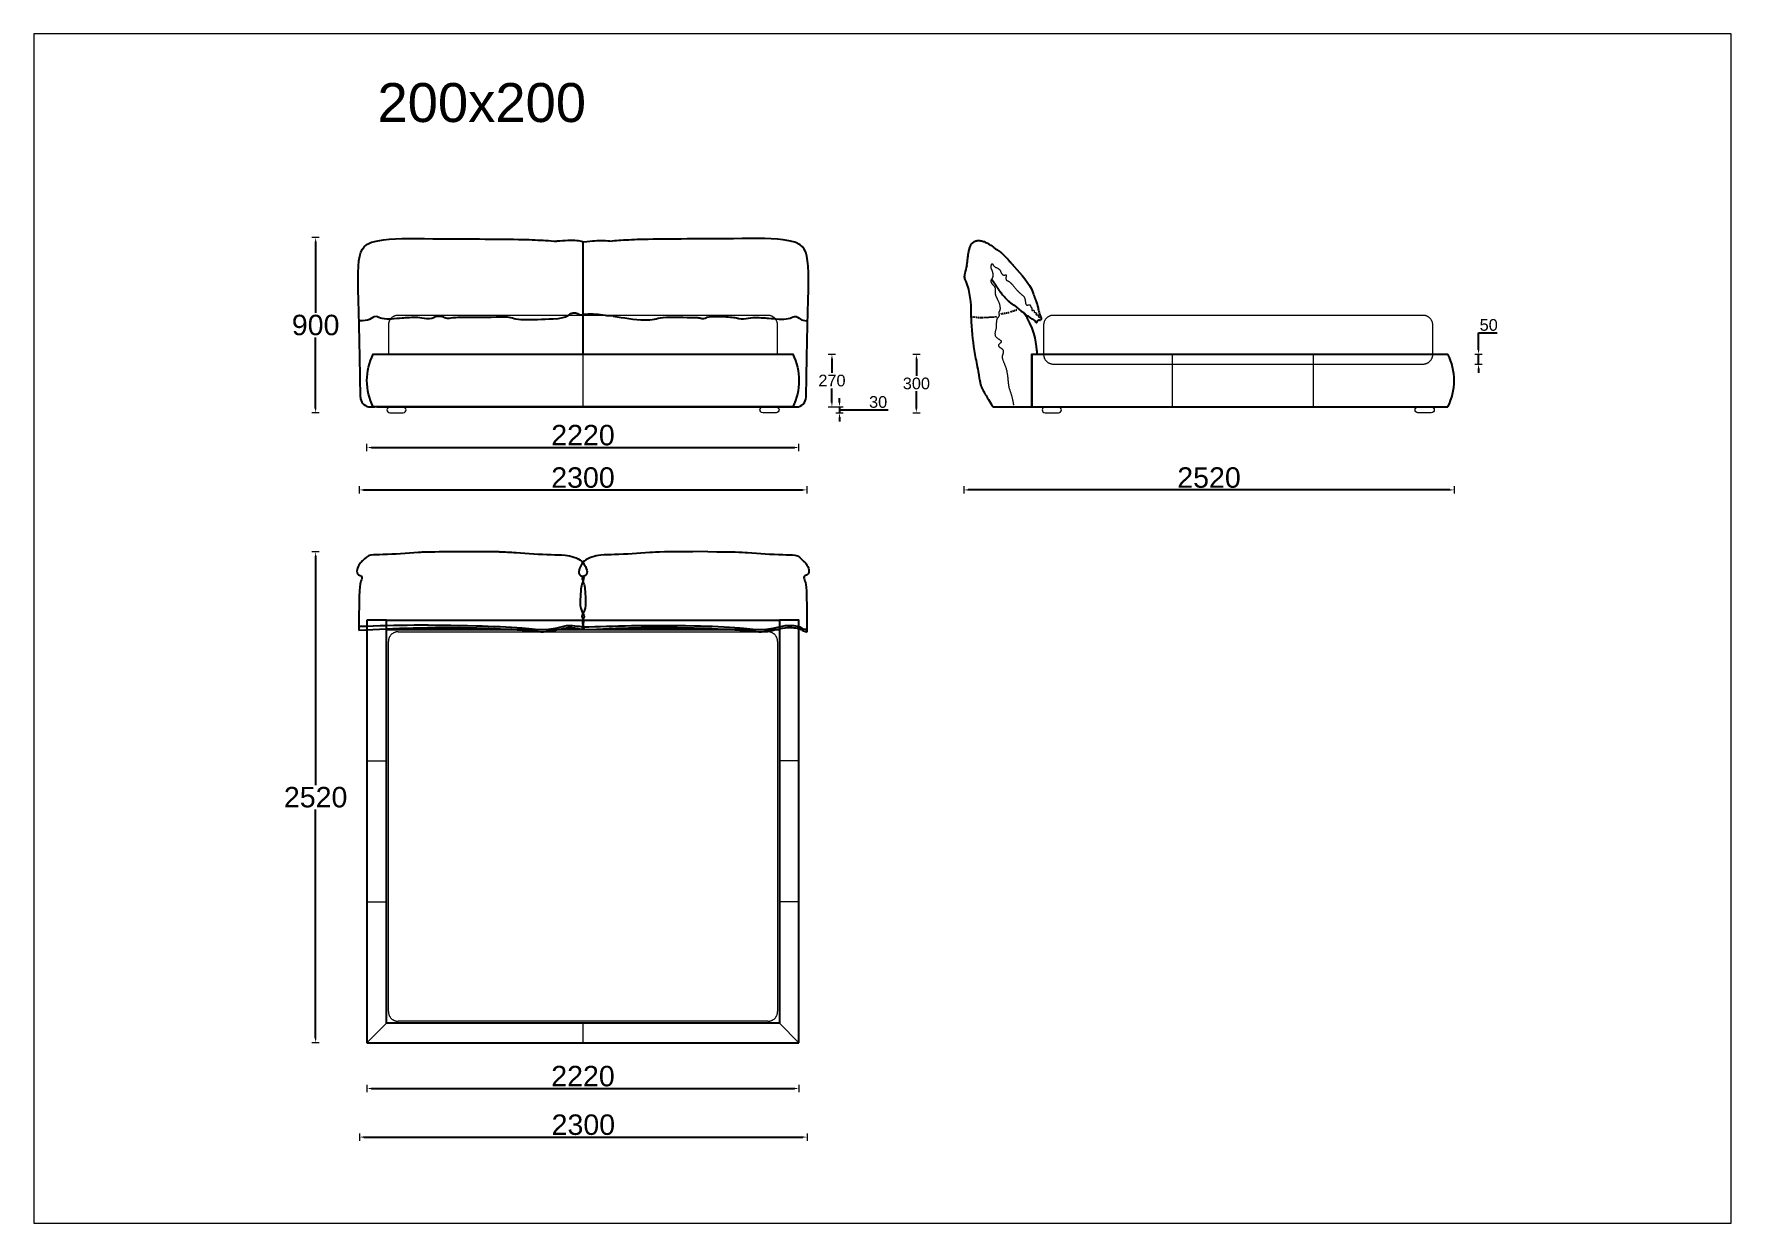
# Paper-space layout '200x200' of a CAD drawing. Header units: millimetres. Extents: x 0 to 291, y 0 to 204.
# The model-space entities are those that its viewports show. They can reach past a viewport. Long polylines and large blocks are cut down to what shows.
import ezdxf

# ---------------------------------------------------------------- set-up
doc = ezdxf.new("R2010")
doc.units = ezdxf.units.MM
doc.header["$MEASUREMENT"] = 0
doc.linetypes.add('NASCOSTA', pattern=[9.525, 6.35, -3.175])
doc.linetypes.add('TRATTEGGIATA', pattern=[19.05, 12.7, -6.35])
doc.layers.add('_ARREDO', color=7, linetype='Continuous')
for name, color, linetype, lineweight in [('_CUCITURE', 8, 'TRATTEGGIATA', 9), ('_MATERASSO', 4, 'Continuous', 9), ('_PIEDINI', 3, 'Continuous', 9), ('_QUOTE', 1, 'Continuous', 9)]:
    doc.layers.add(name, color=color, linetype=linetype, lineweight=lineweight)
doc.styles.get("Standard").update_dxf_attribs({"font": 'arial.ttf'})
doc.dimstyles.new('1_1', dxfattribs={"dimscale": 15, "dimtxt": 4, "dimasz": 1.5, "dimexe": 1.25, "dimexo": 2, "dimtad": 1, "dimtih": 1, "dimtoh": 1, "dimdec": 0, "dimtxsty": 'Standard', "dimcen": 2.5, "dimclrd": 256, "dimclre": 256, "dimclrt": 256, "dimadec": 0, "dimazin": 0, "dimtfac": 1, "dimtdec": 0, "dimtmove": 0, "dimatfit": 3, "dimfxl": 1.25, "dimfxlon": 1, "dimlwe": 0, "dimarcsym": 0})

# ---------------------------------------------------------------- blocks, each defined once
blk = doc.blocks.new('*D25')
at = {"layer": '_QUOTE', "lineweight": 0, "transparency": 16777216}
for p, q in [((7109.9, 7673.2), (7072.4, 7673.2)), ((7109.9, 5152.9), (7072.4, 5152.9))]:
    blk.add_line(p, q, dxfattribs=at)
at = {"layer": '_QUOTE', "lineweight": -2, "transparency": 16777216}
for p, q in [((7091.2, 7650.7), (7091.2, 6476)), ((7091.2, 5175.4), (7091.2, 6350))]:
    blk.add_line(p, q, dxfattribs=at)
at = {"layer": '_QUOTE', "transparency": 16777216}
for points in [[(7087.4, 7650.7), (7094.9, 7650.7), (7091.2, 7673.2)], [(7087.4, 5175.4), (7094.9, 5175.4), (7091.2, 5152.9)]]:
    blk.add_solid(points, dxfattribs=at)
at = {"layer": 'Defpoints', "color": 0, "transparency": 16777216}
for p in [(8034.5, 7673.2), (7091.2, 5152.9), (8034.5, 5152.9)]:
    blk.add_point(p, dxfattribs=at)
at = {"layer": '_QUOTE', "transparency": 16777216, "insert": (7091.2, 6413), "char_height": 105, "attachment_point": 5}
blk.add_mtext('2520', dxfattribs=at)
blk = doc.blocks.new('*D26')
at = {"layer": '_QUOTE', "lineweight": 0, "transparency": 16777216}
for p, q in [((7355, 8190.4), (7355, 8227.9)), ((9575, 8190.4), (9575, 8227.9))]:
    blk.add_line(p, q, dxfattribs=at)
at = {"layer": '_QUOTE', "lineweight": -2, "transparency": 16777216}
blk.add_line((7377.5, 8209.2), (9552.5, 8209.2), dxfattribs=at)
at = {"layer": '_QUOTE', "transparency": 16777216}
for points in [[(7377.5, 8212.9), (7377.5, 8205.4), (7355, 8209.2)], [(9552.5, 8212.9), (9552.5, 8205.4), (9575, 8209.2)]]:
    blk.add_solid(points, dxfattribs=at)
at = {"layer": 'Defpoints', "color": 0, "transparency": 16777216}
for p in [(9575, 8209.2), (7355, 6237.9), (9575, 6237.9)]:
    blk.add_point(p, dxfattribs=at)
at = {"layer": '_QUOTE', "transparency": 16777216, "insert": (8465, 8272.2), "char_height": 105, "attachment_point": 5}
blk.add_mtext('2220', dxfattribs=at)
blk = doc.blocks.new('*D27')
at = {"layer": '_QUOTE', "lineweight": 0, "transparency": 16777216}
for p, q in [((7316.7, 4686.8), (7316.7, 4649.3)), ((9617.1, 4686.8), (9617.1, 4649.3))]:
    blk.add_line(p, q, dxfattribs=at)
at = {"layer": '_QUOTE', "lineweight": -2, "transparency": 16777216}
blk.add_line((7339.2, 4668.1), (9594.6, 4668.1), dxfattribs=at)
at = {"layer": '_QUOTE', "transparency": 16777216}
for points in [[(7339.2, 4671.8), (7339.2, 4664.3), (7316.7, 4668.1)], [(9594.6, 4671.8), (9594.6, 4664.3), (9617.1, 4668.1)]]:
    blk.add_solid(points, dxfattribs=at)
at = {"layer": 'Defpoints', "color": 0, "transparency": 16777216}
for p in [(7316.7, 7404.9), (9617.1, 7274.3), (9617.1, 4668.1)]:
    blk.add_point(p, dxfattribs=at)
at = {"layer": '_QUOTE', "transparency": 16777216, "insert": (8466.9, 4731.1), "char_height": 105, "attachment_point": 5}
blk.add_mtext('2300', dxfattribs=at)
blk = doc.blocks.new('*D28')
at = {"layer": '_QUOTE', "lineweight": 0, "transparency": 16777216}
for p, q in [((7109.9, 9287.6), (7072.4, 9287.6)), ((7109.9, 8387.8), (7072.4, 8387.8))]:
    blk.add_line(p, q, dxfattribs=at)
at = {"layer": '_QUOTE', "lineweight": -2, "transparency": 16777216}
for p, q in [((7091.2, 9265.1), (7091.2, 8900.7)), ((7091.2, 8410.3), (7091.2, 8774.7))]:
    blk.add_line(p, q, dxfattribs=at)
at = {"layer": '_QUOTE', "transparency": 16777216}
for points in [[(7087.4, 9265.1), (7094.9, 9265.1), (7091.2, 9287.6)], [(7087.4, 8410.3), (7094.9, 8410.3), (7091.2, 8387.8)]]:
    blk.add_solid(points, dxfattribs=at)
at = {"layer": 'Defpoints', "color": 0, "transparency": 16777216}
for p in [(7091.2, 9287.6), (7720.9, 9287.6), (7506.8, 8387.8)]:
    blk.add_point(p, dxfattribs=at)
at = {"layer": '_QUOTE', "transparency": 16777216, "insert": (7091.2, 8837.7), "char_height": 105, "attachment_point": 5}
blk.add_mtext('900', dxfattribs=at)
blk = doc.blocks.new('*D29')
at = {"layer": '_QUOTE', "lineweight": 0, "transparency": 16777216}
for p, q in [((10159.4, 8687.8), (10196.9, 8687.8)), ((10159.4, 8387.8), (10196.9, 8387.8))]:
    blk.add_line(p, q, dxfattribs=at)
at = {"layer": '_QUOTE', "lineweight": -2, "transparency": 16777216}
for p, q in [((10178.2, 8665.3), (10178.2, 8577.8)), ((10178.2, 8410.3), (10178.2, 8497.8))]:
    blk.add_line(p, q, dxfattribs=at)
at = {"layer": '_QUOTE', "transparency": 16777216}
for points in [[(10174.4, 8665.3), (10181.9, 8665.3), (10178.2, 8687.8)], [(10174.4, 8410.3), (10181.9, 8410.3), (10178.2, 8387.8)]]:
    blk.add_solid(points, dxfattribs=at)
at = {"layer": 'Defpoints', "color": 0, "transparency": 16777216}
for p in [(9364.7, 8687.8), (9364.7, 8387.8), (10178.2, 8387.8)]:
    blk.add_point(p, dxfattribs=at)
at = {"layer": '_QUOTE', "transparency": 16777216, "insert": (10178.2, 8537.8), "char_height": 60, "attachment_point": 5}
blk.add_mtext('300', dxfattribs=at)
blk = doc.blocks.new('*D30')
at = {"layer": '_QUOTE', "lineweight": 0, "transparency": 16777216}
for p, q in [((9725.5, 8687.8), (9763, 8687.8)), ((9725.5, 8417.8), (9763, 8417.8))]:
    blk.add_line(p, q, dxfattribs=at)
at = {"layer": '_QUOTE', "lineweight": -2, "transparency": 16777216}
for p, q in [((9744.3, 8665.3), (9744.3, 8592.8)), ((9744.3, 8440.3), (9744.3, 8512.8))]:
    blk.add_line(p, q, dxfattribs=at)
at = {"layer": '_QUOTE', "transparency": 16777216}
for points in [[(9740.5, 8665.3), (9748, 8665.3), (9744.3, 8687.8)], [(9740.5, 8440.3), (9748, 8440.3), (9744.3, 8417.8)]]:
    blk.add_solid(points, dxfattribs=at)
at = {"layer": 'Defpoints', "color": 0, "transparency": 16777216}
for p in [(9121.9, 8687.8), (9121.9, 8417.8), (9744.3, 8417.8)]:
    blk.add_point(p, dxfattribs=at)
at = {"layer": '_QUOTE', "transparency": 16777216, "insert": (9744.3, 8552.8), "char_height": 60, "attachment_point": 5}
blk.add_mtext('270', dxfattribs=at)
blk = doc.blocks.new('*D31')
at = {"layer": '_QUOTE', "lineweight": -2, "transparency": 16777216}
for p, q in [((9783.3, 8440.3), (9783.3, 8462.8)), ((9783.3, 8417.8), (9783.3, 8387.8)), ((9783.3, 8417.8), (9783.3, 8387.8)), ((9783.3, 8402.8), (9929.4, 8402.8)), ((9929.4, 8402.8), (10033.8, 8402.8)), ((9783.3, 8365.3), (9783.3, 8342.8))]:
    blk.add_line(p, q, dxfattribs=at)
at = {"layer": '_QUOTE', "lineweight": 0, "transparency": 16777216}
for p, q in [((9764.6, 8417.8), (9802.1, 8417.8)), ((9764.6, 8387.8), (9802.1, 8387.8))]:
    blk.add_line(p, q, dxfattribs=at)
at = {"layer": '_QUOTE', "transparency": 16777216}
for points in [[(9779.6, 8440.3), (9787.1, 8440.3), (9783.3, 8417.8)], [(9779.6, 8365.3), (9787.1, 8365.3), (9783.3, 8387.8)]]:
    blk.add_solid(points, dxfattribs=at)
at = {"layer": 'Defpoints', "color": 0, "transparency": 16777216}
for p in [(9115.2, 8417.8), (9423.1, 8387.8), (9783.3, 8387.8)]:
    blk.add_point(p, dxfattribs=at)
at = {"layer": '_QUOTE', "transparency": 16777216, "insert": (9981.6, 8442.8), "char_height": 60, "attachment_point": 5}
blk.add_mtext('30', dxfattribs=at)
blk = doc.blocks.new('*D32')
at = {"layer": '_QUOTE', "lineweight": -2, "transparency": 16777216}
for p, q in [((13067.1, 8710.3), (13067.1, 8798.4)), ((13067.1, 8798.4), (13162.2, 8798.4)), ((13067.1, 8637.8), (13067.1, 8687.8)), ((13067.1, 8615.3), (13067.1, 8592.8))]:
    blk.add_line(p, q, dxfattribs=at)
at = {"layer": '_QUOTE', "lineweight": 0, "transparency": 16777216}
for p, q in [((13048.3, 8687.8), (13085.8, 8687.8)), ((13048.3, 8637.8), (13085.8, 8637.8))]:
    blk.add_line(p, q, dxfattribs=at)
at = {"layer": '_QUOTE', "transparency": 16777216}
for points in [[(13063.3, 8710.3), (13070.8, 8710.3), (13067.1, 8687.8)], [(13063.3, 8615.3), (13070.8, 8615.3), (13067.1, 8637.8)]]:
    blk.add_solid(points, dxfattribs=at)
at = {"layer": 'Defpoints', "color": 0, "transparency": 16777216}
for p in [(12514.8, 8687.8), (12514.8, 8637.8), (13067.1, 8637.8)]:
    blk.add_point(p, dxfattribs=at)
at = {"layer": '_QUOTE', "transparency": 16777216, "insert": (13119.3, 8838.4), "char_height": 60, "attachment_point": 5}
blk.add_mtext('50', dxfattribs=at)
blk = doc.blocks.new('*D23')
at = {"layer": '_QUOTE', "lineweight": 0, "transparency": 16777216}
for p, q in [((7355, 4936.3), (7355, 4898.8)), ((9575, 4936.3), (9575, 4898.8))]:
    blk.add_line(p, q, dxfattribs=at)
at = {"layer": '_QUOTE', "lineweight": -2, "transparency": 16777216}
blk.add_line((7377.5, 4917.6), (9552.5, 4917.6), dxfattribs=at)
at = {"layer": '_QUOTE', "transparency": 16777216}
for points in [[(7377.5, 4921.3), (7377.5, 4913.8), (7355, 4917.6)], [(9552.5, 4921.3), (9552.5, 4913.8), (9575, 4917.6)]]:
    blk.add_solid(points, dxfattribs=at)
at = {"layer": 'Defpoints', "color": 0, "transparency": 16777216}
for p in [(7355, 6119.3), (9575, 6076.6), (9575, 4917.6)]:
    blk.add_point(p, dxfattribs=at)
at = {"layer": '_QUOTE', "transparency": 16777216, "insert": (8465, 4980.6), "char_height": 105, "attachment_point": 5}
blk.add_mtext('2220', dxfattribs=at)
blk = doc.blocks.new('*D33')
at = {"layer": '_QUOTE', "lineweight": 0, "transparency": 16777216}
for p, q in [((10422.1, 8010.1), (10422.1, 7972.6)), ((12941.9, 8010.1), (12941.9, 7972.6))]:
    blk.add_line(p, q, dxfattribs=at)
at = {"layer": '_QUOTE', "lineweight": -2, "transparency": 16777216}
blk.add_line((12919.4, 7991.4), (10444.6, 7991.4), dxfattribs=at)
at = {"layer": '_QUOTE', "transparency": 16777216}
for points in [[(10444.6, 7995.1), (10444.6, 7987.6), (10422.1, 7991.4)], [(12919.4, 7995.1), (12919.4, 7987.6), (12941.9, 7991.4)]]:
    blk.add_solid(points, dxfattribs=at)
at = {"layer": 'Defpoints', "color": 0, "transparency": 16777216}
for p in [(10422.1, 8808.8), (12941.9, 8552.8), (10422.1, 7991.4)]:
    blk.add_point(p, dxfattribs=at)
at = {"layer": '_QUOTE', "transparency": 16777216, "insert": (11682, 8054.4), "char_height": 105, "attachment_point": 5}
blk.add_mtext('2520', dxfattribs=at)
blk = doc.blocks.new('Sezione testata')
at = {"layer": '_ARREDO', "lineweight": 25}
for points in [[(-13185.4, -19536.9), (-13183.7, -19525.5), (-13183.5, -19523.1), (-13183.3, -19520.4), (-13183, -19517.5), (-13182.6, -19514.1), (-13182.3, -19510.4), (-13181.8, -19506.6), (-13181.5, -19502.6), (-13181, -19498.4), (-13180.3, -19494), (-13179.9, -19489.7), (-13178.4, -19480.5), (-13176.9, -19471.3), (-13176, -19466.6), (-13175, -19462.1), (-13174, -19457.8), (-13173, -19453.5), (-13171.9, -19449.3), (-13170.5, -19445.4), (-13169.3, -19441.8), (-13167.8, -19438.3), (-13166.4, -19435), (-13164.8, -19432), (-13163, -19429.3), (-13161.4, -19426.7), (-13159.6, -19424.3), (-13157.8, -19422.2), (-13156, -19420.3), (-13153.9, -19418.5), (-13152, -19416.9), (-13150, -19415.5), (-13147.8, -19414.2), (-13145.7, -19413.1), (-13143.5, -19412.2), (-13141.4, -19411.3), (-13139.1, -19410.7), (-13137, -19410.2), (-13134.7, -19409.6), (-13132.5, -19409.3), (-13130.2, -19409.1), (-13127.9, -19408.9), (-13125.7, -19408.9), (-13123.4, -19408.9), (-13118.8, -19409.1), (-13114.2, -19409.6), (-13109.7, -19410.6), (-13105.2, -19411.7), (-13100.7, -19413.1), (-13096.3, -19414.6), (-13091.8, -19416.6), (-13087.5, -19418.6), (-13083.3, -19420.6), (-13079.1, -19422.9), (-13074.9, -19425.2), (-13070.8, -19427.8), (-13067, -19430.3), (-13063.1, -19432.8), (-13055.4, -19438.2), (-13048.2, -19443.4), (-13044.7, -19446), (-13041.2, -19448.4), (-13037.9, -19450.9), (-13034.5, -19453.2), (-13031.3, -19455.4), (-13028, -19457.3), (-13024.9, -19459.3), (-13023.2, -19460.3), (-13021.6, -19461.2), (-13019.6, -19462.5), (-13018.6, -19463.3), (-13017.6, -19464.1), (-13016.4, -19464.8), (-13015.2, -19465.7), (-13013.8, -19466.8), (-13012.5, -19468.1), (-13011.1, -19469.3), (-13009.5, -19470.7), (-13007.6, -19472.3), (-13005.9, -19474), (-13004, -19475.9), (-13001.8, -19477.8), (-12999.6, -19480.1), (-12997.2, -19482.5), (-12994.7, -19485.1), (-12992.1, -19487.8), (-12989.2, -19490.8), (-12986.1, -19494.2), (-12982.9, -19497.6), (-12979.4, -19501.2), (-12977.6, -19503.3), (-12975.8, -19505.3), (-12974, -19507.4), (-12972.1, -19509.6), (-12970.1, -19511.8), (-12968, -19514.1), (-12965.8, -19516.4), (-12963.7, -19518.8), (-12961.6, -19521.3), (-12959.2, -19523.9), (-12957, -19526.6), (-12954.5, -19529.3), (-12952.1, -19532.1), (-12949.6, -19534.9), (-12946.9, -19538), (-12944.4, -19540.9), (-12943.1, -19542.5)], [(-13185.4, -19536.9), (-13186.5, -19539.9), (-13187.4, -19542.7), (-13189, -19548), (-13191.3, -19557.9), (-13194.2, -19568.3), (-13196.9, -19578.9), (-13198, -19584.2), (-13198.7, -19589.5), (-13198.9, -19594.7), (-13198.3, -19599.6), (-13197.2, -19604.7), (-13195.4, -19609.5), (-13191.4, -19619.1), (-13187.6, -19628.9), (-13184, -19639), (-13180.9, -19649.1), (-13178.2, -19659.5), (-13175.7, -19669.9), (-13173.5, -19680.3), (-13171.6, -19690.7), (-13170.1, -19701.2), (-13168.9, -19711.7), (-13167.8, -19722.2), (-13166.2, -19743.1), (-13165.3, -19764.2), (-13164.6, -19785.1), (-13163, -19827.2), (-13162.1, -19848.3), (-13160.7, -19869.6), (-13158.8, -19890.7), (-13156.6, -19911.7), (-13154.1, -19932.5), (-13151.2, -19953), (-13148.1, -19973.5), (-13144.5, -19993.7), (-13140.7, -20014.4), (-13138.6, -20025), (-13136.6, -20035.9), (-13132.2, -20058.1), (-13130.1, -20069), (-13128.1, -20079.4), (-13127.2, -20084.3), (-13126.4, -20088.7), (-13125.8, -20093), (-13125, -20097), (-13124.4, -20100.5), (-13123.9, -20103.9), (-13123.5, -20106.6), (-13123.3, -20108.8), (-13122.9, -20110.8), (-13122.7, -20113), (-13122.3, -20114.6), (-13122.2, -20116.4), (-13121.8, -20118.4), (-13121.3, -20121), (-13120.6, -20123.9), (-13119.8, -20127.5), (-13119, -20131.9), (-13117.9, -20136.8), (-13116.8, -20142.3), (-13116, -20145.6), (-13115.3, -20148.9), (-13114.3, -20152.5), (-13113.6, -20154.7), (-13113, -20157.3), (-13111.6, -20160.6), (-13110.7, -20162.5), (-13109.6, -20164.7), (-13108.5, -20167.1), (-13107.1, -20169.9), (-13105.5, -20172.9), (-13103.7, -20176.2), (-13101.8, -20179.8), (-13099.4, -20183.9), (-13096.7, -20188.4), (-13093.8, -20193.4), (-13090.9, -20198.7), (-13087.2, -20204.5), (-13083.5, -20211), (-13079.3, -20217.8), (-13074.8, -20225.1), (-13069.9, -20233), (-13064.6, -20241.6), (-13058.8, -20250.8), (-13052.6, -20260.6), (-13051, -20263.2), (-12851.6, -20263.2)], [(-13058.5, -19605.6), (-13044.4, -19627.9), (-13043, -19629.7), (-13042, -19631.6), (-13040.8, -19633.5), (-13039.7, -19635.2), (-13038.5, -19636.9), (-13037.4, -19638.5), (-13036.5, -19640.2), (-13035.4, -19641.8), (-13034.5, -19643.2), (-13033.5, -19644.7), (-13032.6, -19646.2), (-13031.6, -19647.5), (-13030.8, -19648.8), (-13029.2, -19651.3), (-13027.6, -19653.8), (-13026.1, -19655.9), (-13024.7, -19657.9), (-13023.4, -19660), (-13022.1, -19661.6), (-13021, -19663.3), (-13019.9, -19664.9), (-13018.8, -19666.4), (-13018, -19667.7), (-13017, -19669), (-13016.3, -19670.1), (-13015.3, -19671.3), (-13014.6, -19672.2), (-13013.9, -19673.3), (-13013.2, -19674.2), (-13012.5, -19675.1), (-13011.3, -19676.6), (-13010, -19678.2), (-13007.6, -19681.3), (-13002.6, -19687.2), (-12997.8, -19693.1), (-12992.7, -19698.8), (-12990.2, -19701.8), (-12987.5, -19704.7), (-12984.9, -19707.4), (-12982.3, -19710.2), (-12979.5, -19712.8), (-12976.7, -19715.5), (-12973.7, -19718.1), (-12970.8, -19720.7), (-12967.9, -19723.2), (-12965, -19725.6), (-12961.9, -19728), (-12958.7, -19730.2), (-12955.7, -19732.6), (-12952.5, -19734.7), (-12949.2, -19736.7), (-12946, -19738.8), (-12942.5, -19740.7), (-12906.1, -19772), (-12899.1, -19775.4), (-12897.5, -19776.4), (-12895.8, -19777.3), (-12894.3, -19778.5), (-12892.7, -19779.7), (-12891.5, -19781.2), (-12890.2, -19782.7), (-12887.7, -19785.8), (-12886.6, -19787.3), (-12885.2, -19788.8), (-12884, -19790.1), (-12883.2, -19790.8), (-12882.5, -19791.3), (-12881.7, -19791.9), (-12880.9, -19792.5), (-12880.1, -19792.7), (-12879.3, -19793.3), (-12877.4, -19793.9), (-12875.7, -19794.5), (-12873.8, -19795.2), (-12872, -19795.9), (-12870.2, -19796.7), (-12869.3, -19797.1), (-12868.6, -19797.6), (-12867.1, -19798.7), (-12865.5, -19800), (-12862.7, -19802.7), (-12861.4, -19804), (-12859.8, -19805.2), (-12858.3, -19806.3), (-12856.6, -19807.5), (-12854.9, -19808.5), (-12853.1, -19809.4), (-12849.7, -19811.1), (-12847.9, -19811.8), (-12846.3, -19812.6), (-12844.9, -19813.6), (-12843.3, -19814.4), (-12841.9, -19815.7), (-12840.4, -19816.9), (-12839.6, -19817.6), (-12838.9, -19818.3), (-12838.1, -19819.1), (-12837.2, -19820), (-12835.6, -19821.9), (-12834, -19824), (-12832.2, -19825.9), (-12831.3, -19826.9), (-12830.5, -19827.6), (-12829.9, -19828.4), (-12829.1, -19829), (-12828.4, -19829.6), (-12827.7, -19829.7), (-12827.5, -19829.8), (-12827.1, -19829.9), (-12826.9, -19830), (-12826.5, -19829.9), (-12826.4, -19829.7), (-12826.1, -19829.6), (-12826, -19829.3), (-12825.7, -19829), (-12825.4, -19828.2), (-12825.1, -19827.3), (-12824.9, -19826.3), (-12824.7, -19825.3), (-12824.2, -19824.4), (-12823.8, -19823.3), (-12823.2, -19822.3), (-12822.7, -19821.4), (-12822.1, -19820.6), (-12821.4, -19819.8), (-12820.5, -19819.2), (-12819.7, -19818.5), (-12818.9, -19818.1), (-12818, -19817.6), (-12816.1, -19816.9), (-12815.2, -19816.8), (-12814.2, -19816.9), (-12813.3, -19816.8), (-12812.3, -19817), (-12811.3, -19817.1), (-12810.3, -19817.3), (-12808.2, -19817.7)], [(-12846.7, -19676), (-12844.9, -19681.5), (-12843.6, -19684.9), (-12841.4, -19691.5), (-12840.1, -19694.7), (-12838.9, -19697.9), (-12837.7, -19700.9), (-12836.4, -19704.1), (-12835.2, -19707.1), (-12834, -19710.1), (-12832.9, -19713), (-12831.8, -19715.8), (-12830.6, -19718.6), (-12829.5, -19721.5), (-12825.8, -19732.6), (-12825, -19735.4), (-12824.3, -19738.2), (-12822.9, -19743.6), (-12821.4, -19749.1), (-12820.7, -19751.9), (-12820.1, -19754.8), (-12818.7, -19760.7), (-12817.3, -19766.7), (-12815.8, -19772.7), (-12814.4, -19778.8), (-12812.9, -19785), (-12811.4, -19791.1), (-12804.2, -19808.2)]]:
    blk.add_lwpolyline(points, dxfattribs=at)
at = {"layer": '_ARREDO'}
blk.add_lwpolyline([(-12851.6, -20263.2), (-12851.6, -19993.2), (-12823.5, -19993.2)], dxfattribs=at)
for points in [[(-12943.1, -19542.5), (-12907.3, -19584.1), (-12864, -19624), (-12846.7, -19676)], [(-12804.2, -19808.2), (-12802.8, -19811.4), (-12804.9, -19818.5), (-12808.2, -19817.7)]]:
    blk.add_open_spline(points, degree=3, dxfattribs=at)
at = {"layer": '_ARREDO', "lineweight": 25}
blk.add_open_spline([(-12823.5, -19993.2), (-12824.2, -19986.4), (-12825, -19979.5), (-12825.8, -19972.7), (-12825.8, -19972.7), (-12825.8, -19972.7), (-12825.8, -19972.7), (-12831.6, -19921.4), (-12839.3, -19854.5), (-12895, -19777.9)], degree=3, knots=[-19.746579, -19.746579, -19.746579, -19.746579, -0.0005, -0.0005, -0.0005, 0, 0, 0, 200.280771, 200.280771, 200.280771, 200.280771], dxfattribs=at)
at = {"layer": '_CUCITURE', "lineweight": 25}
for points in [[(-13011.8, -19785), (-13006.7, -19784.3)], [(-13003.6, -19783.8), (-12997.1, -19782.8)], [(-12994, -19782.3), (-12991.7, -19782.1), (-12987.7, -19781.3)], [(-12984.6, -19780.8), (-12982, -19780.4), (-12978.2, -19779.6)], [(-12975.1, -19779.1), (-12972, -19778.4), (-12968.9, -19777.7)], [(-12961.1, -19774.2), (-12954.9, -19772.1)], [(-12951.9, -19771.2), (-12946.8, -19769.6)], [(-12943.7, -19768.9), (-12940.2, -19768.1), (-12937.5, -19767.2)], [(-12934.4, -19766.5), (-12930.5, -19765.3), (-12928.5, -19764.7)], [(-13151.2, -19802.1), (-13156.4, -19801.4)], [(-13141.6, -19803.5), (-13148, -19802.5)], [(-13132.2, -19804.7), (-13136.3, -19804.2), (-13138.4, -19803.9)], [(-13122.7, -19805.5), (-13126.3, -19805.4), (-13129, -19804.9)], [(-13113.1, -19806), (-13116.3, -19805.8), (-13119.5, -19805.7)], [(-13103.4, -19806.1), (-13106.1, -19806.1), (-13110, -19806)], [(-13044, -19801.6), (-13046.2, -19801.8), (-13100.3, -19806)], [(-13034.3, -19801.5), (-13040.8, -19801.6)]]:
    blk.add_lwpolyline(points, dxfattribs=at)
at = {"layer": '_CUCITURE'}
blk.add_spline([(-12944.6, -20254), (-12953.1, -20211.4), (-12968.3, -20162.2), (-12974.3, -20113.5), (-12989.9, -20046.1), (-13001.8, -19998.9), (-12997.3, -19975.3), (-13002.4, -19967.7), (-13019.2, -19954.9), (-13020.7, -19943.4), (-13008, -19929.5), (-13032.8, -19907.2), (-13034.3, -19858.4), (-13032.6, -19828.2), (-13026.9, -19806.2), (-13018.7, -19794), (-13020.6, -19780.3), (-13015.4, -19767.2), (-13014.2, -19749.7), (-13028.8, -19708.6), (-13039, -19678.9), (-13039.3, -19653.1), (-13058, -19627.2), (-13060.8, -19613.2), (-13053.3, -19600.4), (-13050.5, -19586.9), (-13055.6, -19563.6), (-13060.9, -19543), (-13055.6, -19527.7), (-13049.4, -19536.5), (-13031.2, -19549), (-13014.2, -19563.6), (-12996.4, -19586.5), (-12984.6, -19585.8), (-12984.9, -19606.7), (-12970.8, -19618.8), (-12948.4, -19639.8), (-12909.9, -19681.5), (-12887.1, -19709.5), (-12876.1, -19740.5), (-12861.5, -19739.5), (-12856.2, -19751.2), (-12851.2, -19757.5), (-12851.2, -19767.6), (-12842, -19767.2), (-12839.2, -19777.2), (-12828.6, -19780.9), (-12830.5, -19789), (-12820, -19790.4), (-12818.1, -19799.9), (-12808.1, -19805.2), (-12804.8, -19814.4)], degree=3, dxfattribs=at)
blk = doc.blocks.new('*D24')
at = {"layer": '_QUOTE', "lineweight": 0, "transparency": 16777216}
for p, q in [((7314.8, 8010.1), (7314.8, 7972.6)), ((9615.2, 8010.1), (9615.2, 7972.6))]:
    blk.add_line(p, q, dxfattribs=at)
at = {"layer": '_QUOTE', "lineweight": -2, "transparency": 16777216}
blk.add_line((7337.3, 7991.4), (9592.7, 7991.4), dxfattribs=at)
at = {"layer": '_QUOTE', "transparency": 16777216}
for points in [[(7337.3, 7995.1), (7337.3, 7987.6), (7314.8, 7991.4)], [(9592.7, 7995.1), (9592.7, 7987.6), (9615.2, 7991.4)]]:
    blk.add_solid(points, dxfattribs=at)
at = {"layer": 'Defpoints', "color": 0, "transparency": 16777216}
for p in [(7314.8, 9183.1), (9615.2, 9052.5), (9615.2, 7991.4)]:
    blk.add_point(p, dxfattribs=at)
at = {"layer": '_QUOTE', "transparency": 16777216, "insert": (8465, 8054.4), "char_height": 105, "attachment_point": 5}
blk.add_mtext('2300', dxfattribs=at)

msp = doc.modelspace()

# ---------------------------------------------------------------- linework, layer by layer
at = {"layer": '_ARREDO', "color": 0}
for p, q in [((8463.6, 9265.4), (8464.2, 8687.8)), ((8463.6, 9265.4), (8464.2, 8687.8)), ((8465.9, 8687.8), (8465.8, 9264.8)), ((7363, 8417.8), (7395.9, 8417.8)), ((7405, 8417.8), (9575, 8417.8))]:
    msp.add_line(p, q, dxfattribs=at)
at = {"layer": '_ARREDO'}
msp.add_line((10771.9, 8417.8), (12909.6, 8417.8), dxfattribs=at)
msp.add_lwpolyline([(9542.7, 8417.8), (7387.2, 8417.8, -0.238729), (7387.2, 8687.8), (9542.7, 8687.8, -0.238729)], format="xyb", close=True, dxfattribs=at)
for points in [[(10771.9, 8417.8), (10771.9, 8687.8)], [(10771.9, 8687.8), (10771.9, 8417.8)], [(10771.9, 8687.8), (12909.6, 8687.8)], [(9542.7, 8417.8), (9561.6, 8417.9)], [(7355, 7322.9), (7355, 5152.9)], [(7455, 5252.9), (7455, 7322.9), (7355, 7322.9)], [(9575, 5152.9), (9575, 7322.9), (9475, 7322.9), (9475, 5252.9)], [(9475, 5252.9), (7455, 5252.9)], [(7355, 5152.9), (9575, 5152.9)]]:
    msp.add_lwpolyline(points, dxfattribs=at)
msp.add_lwpolyline([(12909.6, 8417.8), (12909.6, 8417.8, 0.238729), (12909.6, 8687.8, 0.238729)], format="xyb", dxfattribs=at)
msp.add_lwpolyline([(7455, 7272.9), (7455, 7322.9), (9475, 7322.9), (9475, 7272.9)], close=True, dxfattribs=at)
at = {"layer": '_ARREDO', "color": 0}
for centre, radius, start, end in [((7373.4, 8468.7), 51.9, 181.44473, 258.3601), ((9561.6, 8467.9), 50, 270.04276, 359.40329)]:
    msp.add_arc(centre, radius, start, end, dxfattribs=at)
for points, knots in [([(7321.6, 8467.3), (7315.9, 9065.5), (7277.2, 9235.6), (7461.2, 9287.2), (7671.2, 9278.8), (8099.4, 9281.1), (8256.6, 9273.9), (8311.5, 9269.7), (8330.7, 9268.9)], [0.97874, 0.97874, 0.97874, 0.97874, 33.87459, 41.444807, 67.800101, 98.55114, 109.295887, 115.063562, 115.063562, 115.063562, 115.063562]), ([(8464.9, 9264.8), (8455.1, 9267.4), (8418.9, 9275.9), (8372.1, 9270.6), (8330.7, 9268.9)], [141.247301, 141.247301, 141.247301, 141.247301, 145.493894, 156.0179, 156.0179, 156.0179, 156.0179]), ([(8464.9, 9264.8), (8496.1, 9267.4), (8541, 9275.2), (8584.3, 9271.3), (8615.1, 9269.5)], [142.576049, 142.576049, 142.576049, 142.576049, 146.822642, 156.169675, 156.169675, 156.169675, 156.169675]), ([(9611.6, 8467.3), (9617.2, 9065.5), (9655.9, 9235.6), (9472, 9287.2), (9261.9, 9278.8), (8833.8, 9281.1), (8680.8, 9274.1), (8630.1, 9270.4), (8615.1, 9269.5)], [0.978652, 0.978652, 0.978652, 0.978652, 33.87459, 41.444807, 67.800101, 98.55114, 109.295887, 113.789424, 113.789424, 113.789424, 113.789424]), ([(8580.6, 8886.6), (8546.4, 8891.9), (8509.5, 8896), (8469.1, 8891.7), (8465, 8891.6)], [99.121874, 99.121874, 99.121874, 99.121874, 109.465772, 110.6844, 110.6844, 110.6844, 110.6844]), ([(9106.8, 7674.7), (8877.7, 7673.8), (8782.6, 7669.8), (8663.6, 7657.6), (8550.6, 7659.8), (8491.1, 7643.1), (8466.8, 7622.7), (8464.7, 7620.7)], [1302.922883, 1302.922883, 1302.922883, 1302.922883, 1427.9085, 1645.520083, 1731.152126, 1839.404734, 1850.000893, 1850.000893, 1850.000893, 1850.000893]), ([(9106.8, 7674.7), (9241.4, 7673.8), (9336.5, 7669.8), (9455.5, 7657.6), (9568.5, 7659.8), (9581.7, 7642.1), (9620.8, 7605.8), (9636.7, 7557.1), (9594.9, 7549), (9611.3, 7511.2), (9615.1, 7489.7), (9616.1, 7263.1)], [1302.922883, 1302.922883, 1302.922883, 1302.922883, 1427.9085, 1645.520083, 1731.152126, 1839.404734, 1862.672187, 1931.372978, 1952.584466, 1981.71284, 2043.327416, 2043.327416, 2043.327416, 2043.327416]), ([(8034.5, 7674.2), (7676.4, 7673.3), (7587.1, 7669.2), (7473.9, 7657.6), (7360.9, 7659.8), (7347.8, 7642.1), (7308.7, 7605.8), (7292.7, 7557.1), (7334.6, 7549), (7319.1, 7513.4), (7314.9, 7492.9), (7313, 7271.6)], [1323.899986, 1323.899986, 1323.899986, 1323.899986, 1427.9085, 1645.520083, 1731.152126, 1839.404734, 1862.672187, 1931.372978, 1952.584466, 1981.71284, 2036.703079, 2036.703079, 2036.703079, 2036.703079]), ([(8034.5, 7674.2), (8063.4, 7673.3), (8152.6, 7669.2), (8265.8, 7657.6), (8378.9, 7659.8), (8438.3, 7643.1), (8462.6, 7622.7), (8464.7, 7620.7)], [1323.899986, 1323.899986, 1323.899986, 1323.899986, 1427.9085, 1645.520083, 1731.152126, 1839.404734, 1850.000893, 1850.000893, 1850.000893, 1850.000893]), ([(7313, 7271.6), (7506.9, 7281.3), (7712.5, 7291), (8154.1, 7275), (8255.6, 7259.1), (8328.9, 7270.2), (8394.1, 7289.3), (8424.3, 7282.2), (8460.6, 7274.5), (8466.3, 7273.9)], [9.23544, 9.23544, 9.23544, 9.23544, 56.33891, 70.896853, 81.985192, 86.801344, 93.037044, 102.209071, 104.313668, 104.313668, 104.313668, 104.313668]), ([(7313.1, 7291.2), (7514.6, 7298.8), (7716, 7301.1), (8153.4, 7286.3), (8254.8, 7270.3), (8328.1, 7281.4), (8393.3, 7300.6), (8424, 7293.2), (8445.2, 7291.1), (8466.5, 7288.6)], [11.201003, 11.201003, 11.201003, 11.201003, 57.024861, 71.582805, 82.671143, 87.487296, 93.722995, 102.895022, 105.505868, 105.505868, 105.505868, 105.505868]), ([(8466.3, 7273.9), (8652.9, 7282.4), (8845.2, 7290.2), (9273.8, 7275), (9375.2, 7259.1), (9448.6, 7270.2), (9513.8, 7289.3), (9587.8, 7280.4), (9590.2, 7267.7), (9613.5, 7263.5), (9615.7, 7263.1), (9616, 7263.1), (9616.3, 7263.1), (9617.2, 7263)], [13.178188, 13.178188, 13.178188, 13.178188, 56.33891, 70.896853, 81.985192, 86.801344, 93.037044, 102.209071, 108.619238, 109.293019, 109.293019, 109.293019, 109.340932, 109.340932, 109.340932, 109.340932]), ([(8466.5, 7288.6), (8622.2, 7291.5), (8830.8, 7302.5), (9273, 7286.2), (9374.5, 7270.4), (9447.8, 7281.4), (9513, 7300.6), (9587, 7291.7), (9589.4, 7278.9), (9612.7, 7274.8), (9614.9, 7274.4), (9615.1, 7274.3), (9615.2, 7274.3), (9617.1, 7274.3)], [9.670093, 9.670093, 9.670093, 9.670093, 57.024861, 71.582805, 82.671143, 87.487296, 93.722995, 102.895022, 109.305189, 109.97897, 109.97897, 109.97897, 110.02915, 110.02915, 110.02915, 110.02915])]:
    msp.add_open_spline(points, degree=3, knots=knots, dxfattribs=at)
at = {"layer": '_ARREDO'}
msp.add_spline([(8331.3, 8870.3), (8388.3, 8887.4), (8408.3, 8899.3), (8431.9, 8899.3), (8452.8, 8890.7), (8463.2, 8891.6), (8465, 8891.6), (8465.1, 8891.4)], degree=3, dxfattribs=at)
for points, knots in [([(8331.3, 8870.3), (8278.1, 8867.1), (8207.9, 8862.9), (8125.1, 8865.3), (8074.8, 8882.6), (8031.4, 8875.7), (7793.4, 8877.4), (7771.5, 8868.4), (7746.6, 8880.2), (7721.3, 8884.7), (7700.9, 8877.9), (7676.9, 8864.7), (7624.7, 8879.4), (7574.5, 8876), (7506.6, 8872.2), (7445.3, 8861.2), (7393.1, 8889.9), (7372.1, 8861.6), (7340.4, 8859.3), (7315, 8859.6)], [0, 0, 0, 0, 160.191262, 211.361434, 246.70273, 317.479205, 339.361403, 360.589837, 384.323596, 417.889123, 435.335847, 447.911164, 498.95428, 584.308715, 600.994472, 704.120715, 748.396454, 820.870352, 891.233399, 891.233399, 891.233399, 891.233399]), ([(8620.6, 8883.9), (8674.1, 8876.2), (8744.4, 8861.6), (8828.3, 8865.4), (8878.5, 8882.6), (9022, 8875.7), (9059.9, 8877.4), (9081.8, 8868.4), (9106.7, 8880.2), (9132, 8884.7), (9252.4, 8877.9), (9276.5, 8864.7), (9328.7, 8879.4), (9378.8, 8876), (9446.7, 8872.2), (9508, 8861.2), (9560.2, 8889.9), (9576.9, 8867.5), (9598.1, 8861.7), (9618.2, 8860.2)], [0, 0, 0, 0, 163.129336, 214.299509, 249.640804, 320.41728, 342.299478, 363.527911, 387.26167, 420.827197, 438.273921, 450.849238, 501.892355, 587.246789, 603.932546, 707.058789, 751.334528, 823.808426, 872.558092, 872.558092, 872.558092, 872.558092]), ([(8464.7, 7620.7), (8444, 7589.5), (8433.8, 7554), (8474.2, 7546.1), (8457.3, 7507), (8452.5, 7477.8), (8448.3, 7367), (8478.6, 7346.3), (8458.9, 7322.4), (8466.5, 7300.2), (8460.4, 7279.8), (8460.3, 7272.9)], [1866.717018, 1866.717018, 1866.717018, 1866.717018, 1931.372978, 1952.584466, 1981.71284, 2047.171298, 2078.134974, 2120.549862, 2140.836472, 2171.731521, 2202.716032, 2202.716032, 2202.716032, 2202.716032]), ([(8464.7, 7620.7), (8485.4, 7589.5), (8495.6, 7554), (8455.2, 7546.1), (8472.2, 7507), (8476.9, 7477.8), (8481.1, 7367), (8450.8, 7346.3), (8470.5, 7322.4), (8462.9, 7300.2), (8469, 7279.8), (8469.1, 7272.9)], [1866.717018, 1866.717018, 1866.717018, 1866.717018, 1931.372978, 1952.584466, 1981.71284, 2047.171298, 2078.134974, 2120.549862, 2140.836472, 2171.731521, 2202.716032, 2202.716032, 2202.716032, 2202.716032])]:
    msp.add_open_spline(points, degree=3, knots=knots, dxfattribs=at)
at = {"layer": '_ARREDO', "color": 0}
for points in [[(8620.6, 8883.9), (8602.9, 8886.2), (8590.1, 8885.7), (8580.6, 8886.6)], [(8466.4, 7357.3), (8466.4, 7355.8), (8466.4, 7354.3), (8466.4, 7352.7)]]:
    msp.add_open_spline(points, degree=3, dxfattribs=at)
at = {"layer": '_CUCITURE'}
for p, q in [((8465, 8687.8), (8465, 8417.8)), ((7355, 6599.6), (7455, 6599.6)), ((9575, 6599.6), (9475, 6599.6)), ((7355, 5876.2), (7455, 5876.2)), ((9575, 5876.2), (9475, 5876.2)), ((8465, 5252.9), (8465, 5152.9))]:
    msp.add_line(p, q, dxfattribs=at)
at = {"layer": '_CUCITURE', "ltscale": 2}
for p, q in [((11495.2, 8417.8), (11495.2, 8687.8)), ((12218.5, 8417.8), (12218.5, 8687.8))]:
    msp.add_line(p, q, dxfattribs=at)
at = {"layer": '_CUCITURE'}
for points in [[(7455, 5252.9), (7355, 5152.9)], [(9475, 5252.9), (9575, 5152.9)]]:
    msp.add_lwpolyline(points, dxfattribs=at)
at = {"layer": '_MATERASSO', "linetype": 'NASCOSTA', "ltscale": 10}
msp.add_lwpolyline([(9465, 8687.8), (9465, 8837.8, 0.414214), (9415, 8887.8), (7515, 8887.8, 0.414214), (7465, 8837.8), (7465, 8708), (7465, 8687.8)], format="xyb", dxfattribs=at)
for points in [[(10831.9, 8762.8), (10831.9, 8687.8, 0.414214), (10881.9, 8637.8), (12781.9, 8637.8, 0.414214), (12831.9, 8687.8), (12831.9, 8762.8), (12831.9, 8837.8, 0.414214), (12781.9, 8887.8), (10881.9, 8887.8, 0.414214), (10831.9, 8837.8)], [(7515, 7262.9), (9415, 7262.9, -0.414214), (9465, 7212.9), (9465, 5312.9, -0.414214), (9415, 5262.9), (7515, 5262.9, -0.414214), (7465, 5312.9), (7465, 7212.9, -0.414214)]]:
    msp.add_lwpolyline(points, format="xyb", close=True, dxfattribs=at)
at = {"layer": '_PIEDINI'}
for points in [[(7472.4, 8387.8), (7541.2, 8387.8, 1), (7541.2, 8417.8), (7472.4, 8417.8, 1)], [(9457.5, 8387.8), (9388.7, 8387.8, -1), (9388.7, 8417.8), (9457.5, 8417.8, -1)], [(10839.3, 8387.8), (10908.1, 8387.8, 1), (10908.1, 8417.8), (10839.3, 8417.8, 1)], [(12824.4, 8387.8), (12755.6, 8387.8, -1), (12755.6, 8417.8), (12824.4, 8417.8, -1)]]:
    msp.add_lwpolyline(points, format="xyb", close=True, dxfattribs=at)

# ---------------------------------------------------------------- block references
at = {"layer": '_ARREDO'}
msp.add_blockref('Sezione testata', (23623.4, 28681), dxfattribs=at)

# ---------------------------------------------------------------- texts
at = {"insert": (7408.8, 10080.7), "char_height": 200, "attachment_point": 1}
msp.add_mtext_dynamic_manual_height_columns('200x200 ', width=4322.902, gutter_width=1, heights=[0], dxfattribs=at)

# ---------------------------------------------------------------- dimensions: what is measured, and where the dimension line sits
at = {"layer": '_QUOTE'}
for base, p1, p2, picture, middle in [((7091.2, 9287.6), (7506.8, 8387.8), (7720.9, 9287.6), '*D28', (7091.2, 8837.7)), ((7091.2, 5152.9), (8034.5, 7673.2), (8034.5, 5152.9), '*D25', (7091.2, 6413))]:
    dim = msp.add_linear_dim(base=base, p1=p1, p2=p2, angle=90, dimstyle='1_1', override={"dimtxt": 7}, dxfattribs=at)
    dim.commit()
    dim.dimension.update_dxf_attribs({"geometry": picture, "text_midpoint": middle})
for base, p1, p2, picture, middle in [((9615.2, 7991.4), (7314.8, 9183.1), (9615.2, 9052.5), '*D24', (8465, 8054.4)), ((10422.1, 7991.4), (12941.9, 8552.8), (10422.1, 8808.8), '*D33', (11682, 8054.4)), ((9575, 8209.2), (7355, 6237.9), (9575, 6237.9), '*D26', (8465, 8272.2)), ((9617.1, 4668.1), (7316.7, 7404.9), (9617.1, 7274.3), '*D27', (8466.9, 4731.1)), ((9575, 4917.6), (7355, 6119.3), (9575, 6076.6), '*D23', (8465, 4980.6))]:
    dim = msp.add_linear_dim(base=base, p1=p1, p2=p2, dimstyle='1_1', override={"dimtxt": 7}, dxfattribs=at)
    dim.commit()
    dim.dimension.update_dxf_attribs({"geometry": picture, "text_midpoint": middle})
at = {"layer": '_QUOTE', "color": 0}
dim = msp.add_linear_dim(base=(13067.1, 8637.8), p1=(12514.8, 8687.8), p2=(12514.8, 8637.8), angle=90, dimstyle='1_1', dxfattribs=at)
dim.commit()
dim.dimension.update_dxf_attribs({"geometry": '*D32', "text_midpoint": (13119.3, 8798.4), "dimtype": 160})
for base, p1, p2, picture, middle in [((9744.3, 8417.8), (9121.9, 8687.8), (9121.9, 8417.8), '*D30', (9744.3, 8552.8)), ((10178.2, 8387.8), (9364.7, 8687.8), (9364.7, 8387.8), '*D29', (10178.2, 8537.8))]:
    dim = msp.add_linear_dim(base=base, p1=p1, p2=p2, angle=90, dimstyle='1_1', dxfattribs=at)
    dim.commit()
    dim.dimension.update_dxf_attribs({"geometry": picture, "text_midpoint": middle})
dim = msp.add_linear_dim(base=(9783.3, 8387.8), p1=(9115.2, 8417.8), p2=(9423.1, 8387.8), angle=90, dimstyle='1_1', override={"dimtmove": 1}, dxfattribs=at)
dim.commit()
dim.dimension.update_dxf_attribs({"geometry": '*D31', "text_midpoint": (9938.8, 8442.8)})

psp = doc.layouts.new('200x200')

# ---------------------------------------------------------------- viewports
at = {"layer": '0', "color": 0, "view_target_point": (6712.19, 1044)}
psp.add_viewport(center=(145.35, 101.77), size=(290.7, 203.5366), view_center_point=(3291.88, 6235.84), view_height=6106.0986, dxfattribs=at)

doc.saveas('drawing.dxf')
